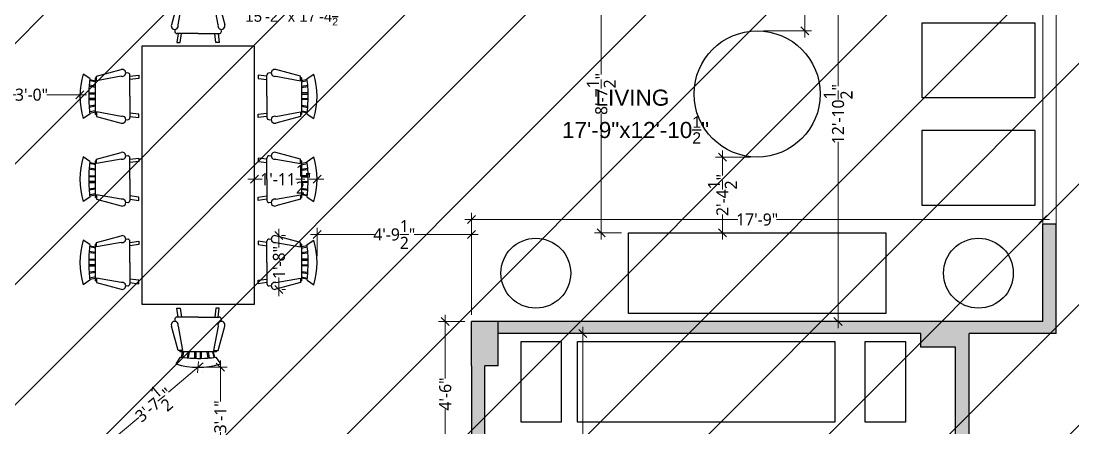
# Model space of a CAD drawing. Header units: inches. Extents: x -179 to 4134, y -2155 to 815.
# Drawn here: x 336.4 to 728.5, y -707.2 to -555.7 of the extents above; entities that cross this region are included whole.
import ezdxf

# ---------------------------------------------------------------- set-up
doc = ezdxf.new("R2010")
doc.units = ezdxf.units.IN
doc.header["$LTSCALE"] = 5
for name, color, linetype, lineweight in [('DIM', 5, 'Continuous', 9), ('Furniture-New', 217, 'Continuous', 5), ('text', 7, 'Continuous', 5), ('wall', 7, 'Continuous', 30), ('wall hatch', 252, 'Continuous', 5), ('window', 162, 'Continuous', 9)]:
    doc.layers.add(name, color=color, linetype=linetype, lineweight=lineweight)
doc.layers.add('FURNITURE', color=8, linetype='Continuous')
doc.styles.add('irfan', font='trebuc.ttf')
doc.styles.add('KARUN', font='arial.ttf')
doc.dimstyles.new('IRFAN', dxfattribs={"dimtxt": 4.5, "dimasz": 3, "dimexe": 2.5, "dimexo": 2.5, "dimgap": 0.09, "dimtad": 0, "dimdec": 1, "dimzin": 3, "dimdsep": 46, "dimlunit": 4, "dimtxsty": 'irfan', "dimblk": 'OBLIQUE', "dimcen": 2, "dimdle": 2.5, "dimclrd": 251, "dimclre": 251, "dimclrt": 7, "dimadec": 0, "dimazin": 0, "dimtm": 1e-09, "dimtfac": 1, "dimtdec": 1, "dimtofl": 0, "dimtmove": 0, "dimatfit": 3, "dimfxl": 2, "dimtolj": 1, "dimtzin": 0, "dimlwd": 0, "dimlwe": -1, "dimarcsym": 0})

# ---------------------------------------------------------------- blocks, each defined once
blk = doc.blocks.new('_Oblique')
at = {"color": 0, "linetype": 'ByBlock', "lineweight": -2}
blk.add_line((-0.5, -0.5), (0.5, 0.5), dxfattribs=at)
blk = doc.blocks.new('*D91')
at = {"layer": 'Defpoints', "color": 0, "transparency": 16777216}
for p in [(494.51, -667.56), (504.25, -667.56), (504.25, -721.56)]:
    blk.add_point(p, dxfattribs=at)
at = {"layer": 'DIM', "color": 251, "lineweight": 0, "ltscale": 0.25, "transparency": 16777216}
for p, q in [((494.51, -665.06), (494.51, -688.73)), ((494.51, -724.06), (494.51, -700.39))]:
    blk.add_line(p, q, dxfattribs=at)
at = {"layer": 'DIM', "color": 1, "ltscale": 0.25, "transparency": 16777216}
for p, q in [((501.75, -667.56), (492.01, -667.56)), ((501.75, -721.56), (492.01, -721.56))]:
    blk.add_line(p, q, dxfattribs=at)
at = {"layer": 'DIM', "color": 251, "linetype": 'ByBlock', "lineweight": 0, "transparency": 16777216, "xscale": 3, "yscale": 3, "zscale": 3}
for p, rotation in [((494.51, -667.56), 90), ((494.51, -721.56), 270)]:
    blk.add_blockref('_Oblique', p, dxfattribs=dict(at, rotation=rotation))
at = {"layer": 'DIM', "color": 1, "ltscale": 0.25, "transparency": 16777216, "insert": (494.51, -694.56), "char_height": 4.5, "attachment_point": 5, "rotation": 90, "style": 'irfan'}
blk.add_mtext('\\A1;4\'-6"', dxfattribs=at)
blk = doc.blocks.new('*D120')
at = {"layer": 'Defpoints', "color": 0, "transparency": 16777216}
for p in [(547.78, -672.06), (545.75, -822.06), (547.78, -822.06)]:
    blk.add_point(p, dxfattribs=at)
at = {"layer": 'DIM', "color": 251, "lineweight": 0, "ltscale": 0.25, "transparency": 16777216}
for p, q in [((545.75, -669.56), (545.75, -739.87)), ((545.75, -824.56), (545.75, -754.25))]:
    blk.add_line(p, q, dxfattribs=at)
at = {"layer": 'DIM', "color": 1, "ltscale": 0.25, "transparency": 16777216}
for p, q in [((545.28, -672.06), (543.25, -672.06)), ((545.28, -822.06), (543.25, -822.06))]:
    blk.add_line(p, q, dxfattribs=at)
at = {"layer": 'DIM', "color": 251, "linetype": 'ByBlock', "lineweight": 0, "transparency": 16777216, "xscale": 3, "yscale": 3, "zscale": 3}
for p, rotation in [((545.75, -672.06), 90.00000000000006), ((545.75, -822.06), 270.0000000000001)]:
    blk.add_blockref('_Oblique', p, dxfattribs=dict(at, rotation=rotation))
at = {"layer": 'DIM', "color": 1, "ltscale": 0.25, "transparency": 16777216, "insert": (545.75, -747.06), "char_height": 4.5, "attachment_point": 5, "rotation": 90, "style": 'irfan'}
blk.add_mtext('\\A1;12\'-6"', dxfattribs=at)
blk = doc.blocks.new('Chair - Rocking')
at = {"linetype": 'Continuous'}
for p, q in [((-8, -4.5), (-10, -1.5)), ((-7.5, -4.5), (-7, -7)), ((-6.5, -7), (-7.02225, -4.43)), ((-4.5, -7), (-4.96674, -4.19951)), ((-4, -7), (-4.40532, -4.16272)), ((-1.5, -4.05012), (-1.5, -7)), ((-1, -7), (-1, -4.05012)), ((1, -7), (1, -4.04655)), ((1.5, -4.05012), (1.5, -7)), ((4, -7), (4.40187, -4.18694)), ((4.5, -7), (4.96761, -4.19437)), ((6.5, -7), (7, -4.4057)), ((7.5, -4.5), (7, -7)), ((8, -4.5), (10, -1.5)), ((-9, -7.5), (-12, -18.49999)), ((-7, -7.5), (-9, -7.5)), ((-9, -18.49999), (-7, -7.5)), ((-8.23428, -6.99939), (-8.3093, -7.47958)), ((-8.23041, -7), (8.23915, -7)), ((7, -7.5), (9, -7.5)), ((9, -18.49999), (7, -7.5)), ((8.31071, -7.48854), (8.23449, -7.00073)), ((9, -7.5), (12, -18.49999)), ((-10.36644, -20.64523), (-10.5, -21.49999)), ((-9, -22.49999), (-9.5, -26.49999)), ((0, -22.49999), (-9.5, -22.49999)), ((-8, -26.49999), (-7.5, -22.49999)), ((0, -22.49999), (9.5, -22.49999)), ((8, -26.49999), (7.5, -22.49999)), ((9, -22.49999), (9.5, -26.49999)), ((10.5, -21.49999), (10.3575, -20.58798)), ((-9.5, -26.49999), (-8, -26.49999)), ((9.5, -26.49999), (8, -26.49999))]:
    blk.add_line(p, q, dxfattribs=at)
for centre, radius, start, end in [((0, -34.08333), 34.08333, 72.93847, 107.0615), ((0, -68.25004), 64.25, 93.92211, 97.15267), ((0, -68.25004), 64.25, 82.84733, 93.92211), ((-10.5, -18.99999), 1.58114, 161.5651, 18.43495), ((10.5, -18.99999), 1.58114, 161.5651, 18.43495), ((-9.5, -21.49999), 1, 180, 270), ((9.5, -21.49999), 1, 270, 0)]:
    blk.add_arc(centre, radius, start, end, dxfattribs=at)
blk = doc.blocks.new('*D133')
at = {"layer": 'Defpoints', "color": 0, "transparency": 16777216}
for p in [(402.35, -684.61), (369.25, -712.56), (369.25, -712.56)]:
    blk.add_point(p, dxfattribs=at)
at = {"layer": 'DIM', "color": 251, "lineweight": 0, "ltscale": 0.25, "transparency": 16777216}
for p, q in [((404.26, -683), (391.33, -693.91)), ((367.34, -714.17), (380.27, -703.25))]:
    blk.add_line(p, q, dxfattribs=at)
at = {"layer": 'DIM', "color": 251, "ltscale": 0.25, "transparency": 16777216}
for p, q in [((403.97, -686.52), (403.97, -686.52)), ((370.86, -714.47), (370.86, -714.47))]:
    blk.add_line(p, q, dxfattribs=at)
at = {"layer": 'DIM', "color": 251, "linetype": 'ByBlock', "lineweight": 0, "transparency": 16777216, "xscale": 3, "yscale": 3, "zscale": 3}
for p, rotation in [((402.35, -684.61), 40.17354956865456), ((369.25, -712.56), 220.1735495686546)]:
    blk.add_blockref('_Oblique', p, dxfattribs=dict(at, rotation=rotation))
at = {"layer": 'DIM', "color": 7, "ltscale": 0.25, "transparency": 16777216, "insert": (385.8, -698.58), "char_height": 4.5, "attachment_point": 5, "rotation": 40.1735, "style": 'irfan'}
blk.add_mtext('\\A1;3\'-7{\\H1.000000x;\\S1/2;}"', dxfattribs=at)
blk = doc.blocks.new('*D134')
at = {"layer": 'Defpoints', "color": 0, "transparency": 16777216}
for p in [(322.25, -583.1), (322.25, -583.73), (358.29, -583.1)]:
    blk.add_point(p, dxfattribs=at)
at = {"layer": 'DIM', "color": 251, "lineweight": 0, "ltscale": 0.25, "transparency": 16777216}
for p, q in [((319.75, -583.1), (334.57, -583.1)), ((360.79, -583.1), (345.97, -583.1))]:
    blk.add_line(p, q, dxfattribs=at)
at = {"layer": 'DIM', "color": 251, "ltscale": 0.25, "transparency": 16777216}
for p, q in [((322.25, -581.23), (322.25, -580.6)), ((358.29, -580.6), (358.29, -580.6))]:
    blk.add_line(p, q, dxfattribs=at)
at = {"layer": 'DIM', "color": 251, "linetype": 'ByBlock', "lineweight": 0, "transparency": 16777216, "xscale": 3, "yscale": 3, "zscale": 3, "rotation": 180}
blk.add_blockref('_Oblique', (322.25, -583.1), dxfattribs=at)
at = {"layer": 'DIM', "color": 251, "linetype": 'ByBlock', "lineweight": 0, "transparency": 16777216, "xscale": 3, "yscale": 3, "zscale": 3}
blk.add_blockref('_Oblique', (358.29, -583.1), dxfattribs=at)
at = {"layer": 'DIM', "color": 7, "ltscale": 0.25, "transparency": 16777216, "insert": (340.27, -583.1), "char_height": 4.5, "attachment_point": 5, "style": 'irfan'}
blk.add_mtext('\\A1;3\'-0"', dxfattribs=at)
blk = doc.blocks.new('*D147')
at = {"layer": 'Defpoints', "color": 0, "transparency": 16777216}
for p in [(717.25, -629.58), (504.25, -667.56), (717.25, -667.56)]:
    blk.add_point(p, dxfattribs=at)
at = {"layer": 'DIM', "color": 251, "ltscale": 0.25, "transparency": 16777216}
for p, q in [((504.25, -665.06), (504.25, -627.08)), ((717.25, -665.06), (717.25, -627.08))]:
    blk.add_line(p, q, dxfattribs=at)
at = {"layer": 'DIM', "color": 251, "lineweight": 0, "ltscale": 0.25, "transparency": 16777216}
for p, q in [((501.75, -629.58), (603.56, -629.58)), ((719.75, -629.58), (617.94, -629.58))]:
    blk.add_line(p, q, dxfattribs=at)
at = {"layer": 'DIM', "color": 251, "linetype": 'ByBlock', "lineweight": 0, "transparency": 16777216, "xscale": 3, "yscale": 3, "zscale": 3, "rotation": 180}
blk.add_blockref('_Oblique', (504.25, -629.58), dxfattribs=at)
at = {"layer": 'DIM', "color": 251, "linetype": 'ByBlock', "lineweight": 0, "transparency": 16777216, "xscale": 3, "yscale": 3, "zscale": 3}
blk.add_blockref('_Oblique', (717.25, -629.58), dxfattribs=at)
at = {"layer": 'DIM', "color": 7, "ltscale": 0.25, "transparency": 16777216, "insert": (610.75, -629.58), "char_height": 4.5, "attachment_point": 5, "style": 'irfan'}
blk.add_mtext('\\A1;17\'-9"', dxfattribs=at)
blk = doc.blocks.new('*D148')
at = {"layer": 'Defpoints', "color": 0, "transparency": 16777216}
for p in [(717.25, -513.06), (640.9, -667.56), (717.25, -667.56)]:
    blk.add_point(p, dxfattribs=at)
at = {"layer": 'DIM', "color": 251, "ltscale": 0.25, "transparency": 16777216}
for p, q in [((714.75, -513.06), (638.4, -513.06)), ((714.75, -667.56), (638.4, -667.56))]:
    blk.add_line(p, q, dxfattribs=at)
at = {"layer": 'DIM', "color": 251, "lineweight": 0, "ltscale": 0.25, "transparency": 16777216}
for p, q in [((640.9, -510.56), (640.9, -579.95)), ((640.9, -670.06), (640.9, -600.66))]:
    blk.add_line(p, q, dxfattribs=at)
at = {"layer": 'DIM', "color": 251, "linetype": 'ByBlock', "lineweight": 0, "transparency": 16777216, "xscale": 3, "yscale": 3, "zscale": 3}
for p, rotation in [((640.9, -513.06), 90), ((640.9, -667.56), 270)]:
    blk.add_blockref('_Oblique', p, dxfattribs=dict(at, rotation=rotation))
at = {"layer": 'DIM', "color": 7, "ltscale": 0.25, "transparency": 16777216, "insert": (640.9, -590.31), "char_height": 4.5, "attachment_point": 5, "rotation": 90, "style": 'irfan'}
blk.add_mtext('\\A1;12\'-10{\\H1.000000x;\\S1/2;}"', dxfattribs=at)
blk = doc.blocks.new('*D149')
at = {"layer": 'Defpoints', "color": 0, "transparency": 16777216}
for p in [(504.25, -635.12), (446.71, -645.58), (504.25, -667.56)]:
    blk.add_point(p, dxfattribs=at)
at = {"layer": 'DIM', "color": 251, "lineweight": 0, "ltscale": 0.25, "transparency": 16777216}
for p, q in [((444.21, -635.12), (468.11, -635.12)), ((506.75, -635.12), (482.85, -635.12))]:
    blk.add_line(p, q, dxfattribs=at)
at = {"layer": 'DIM', "color": 251, "ltscale": 0.25, "transparency": 16777216}
for p, q in [((446.71, -643.08), (446.71, -632.62)), ((504.25, -665.06), (504.25, -632.62))]:
    blk.add_line(p, q, dxfattribs=at)
at = {"layer": 'DIM', "color": 251, "linetype": 'ByBlock', "lineweight": 0, "transparency": 16777216, "xscale": 3, "yscale": 3, "zscale": 3, "rotation": 180}
blk.add_blockref('_Oblique', (446.71, -635.12), dxfattribs=at)
at = {"layer": 'DIM', "color": 251, "linetype": 'ByBlock', "lineweight": 0, "transparency": 16777216, "xscale": 3, "yscale": 3, "zscale": 3}
blk.add_blockref('_Oblique', (504.25, -635.12), dxfattribs=at)
at = {"layer": 'DIM', "color": 7, "ltscale": 0.25, "transparency": 16777216, "insert": (475.48, -635.12), "char_height": 4.5, "attachment_point": 5, "style": 'irfan'}
blk.add_mtext('\\A1;4\'-9{\\H1.000000x;\\S1/2;}"', dxfattribs=at)
blk = doc.blocks.new('*D151')
at = {"layer": 'Defpoints', "color": 0, "transparency": 16777216}
for p in [(402.35, -684.61), (410.65, -721.56), (420.25, -721.56)]:
    blk.add_point(p, dxfattribs=at)
at = {"layer": 'DIM', "color": 251, "lineweight": 0, "ltscale": 0.25, "transparency": 16777216}
for p, q in [((410.65, -682.11), (410.65, -697.38)), ((410.65, -724.06), (410.65, -708.79))]:
    blk.add_line(p, q, dxfattribs=at)
at = {"layer": 'DIM', "color": 251, "ltscale": 0.25, "transparency": 16777216}
for p, q in [((404.85, -684.61), (413.15, -684.61)), ((417.75, -721.56), (408.15, -721.56))]:
    blk.add_line(p, q, dxfattribs=at)
at = {"layer": 'DIM', "color": 251, "linetype": 'ByBlock', "lineweight": 0, "transparency": 16777216, "xscale": 3, "yscale": 3, "zscale": 3}
for p, rotation in [((410.65, -684.61), 90), ((410.65, -721.56), 270)]:
    blk.add_blockref('_Oblique', p, dxfattribs=dict(at, rotation=rotation))
at = {"layer": 'DIM', "color": 7, "ltscale": 0.25, "transparency": 16777216, "insert": (410.65, -703.08), "char_height": 4.5, "attachment_point": 5, "rotation": 90, "style": 'irfan'}
blk.add_mtext('\\A1;3\'-1"', dxfattribs=at)
blk = doc.blocks.new('*D152')
at = {"layer": 'Defpoints', "color": 0, "transparency": 16777216}
for p in [(430.94, -635.56), (432.5, -635.56), (431.04, -655.61)]:
    blk.add_point(p, dxfattribs=at)
at = {"layer": 'DIM', "color": 251, "lineweight": 0, "ltscale": 0.25, "transparency": 16777216}
for p, q in [((432.5, -633.06), (432.5, -640.02)), ((432.5, -658.11), (432.5, -651.15))]:
    blk.add_line(p, q, dxfattribs=at)
at = {"layer": 'DIM', "color": 251, "ltscale": 0.25, "transparency": 16777216}
for p, q in [((433.44, -635.56), (435, -635.56)), ((433.54, -655.61), (435, -655.61))]:
    blk.add_line(p, q, dxfattribs=at)
at = {"layer": 'DIM', "color": 251, "linetype": 'ByBlock', "lineweight": 0, "transparency": 16777216, "xscale": 3, "yscale": 3, "zscale": 3}
for p, rotation in [((432.5, -635.56), 90), ((432.5, -655.61), 270)]:
    blk.add_blockref('_Oblique', p, dxfattribs=dict(at, rotation=rotation))
at = {"layer": 'DIM', "color": 7, "ltscale": 0.25, "transparency": 16777216, "insert": (432.5, -645.58), "char_height": 4.5, "attachment_point": 5, "rotation": 90, "style": 'irfan'}
blk.add_mtext('\\A1;1\'-8"', dxfattribs=at)
blk = doc.blocks.new('*D153')
at = {"layer": 'Defpoints', "color": 0, "transparency": 16777216}
for p in [(423.35, -613.06), (446.71, -614.56), (446.71, -614.56)]:
    blk.add_point(p, dxfattribs=at)
at = {"layer": 'DIM', "color": 251, "lineweight": 0, "ltscale": 0.25, "transparency": 16777216}
for p, q in [((420.85, -614.56), (426.3, -614.56)), ((449.21, -614.56), (443.76, -614.56))]:
    blk.add_line(p, q, dxfattribs=at)
at = {"layer": 'DIM', "color": 251, "ltscale": 0.25, "transparency": 16777216}
for p, q in [((423.35, -615.56), (423.35, -617.06)), ((446.71, -617.06), (446.71, -617.06))]:
    blk.add_line(p, q, dxfattribs=at)
at = {"layer": 'DIM', "color": 251, "linetype": 'ByBlock', "lineweight": 0, "transparency": 16777216, "xscale": 3, "yscale": 3, "zscale": 3, "rotation": 180}
blk.add_blockref('_Oblique', (423.35, -614.56), dxfattribs=at)
at = {"layer": 'DIM', "color": 251, "linetype": 'ByBlock', "lineweight": 0, "transparency": 16777216, "xscale": 3, "yscale": 3, "zscale": 3}
blk.add_blockref('_Oblique', (446.71, -614.56), dxfattribs=at)
at = {"layer": 'DIM', "color": 7, "ltscale": 0.25, "transparency": 16777216, "insert": (435.03, -614.56), "char_height": 4.5, "attachment_point": 5, "style": 'irfan'}
blk.add_mtext('\\A1;1\'-11{\\H1.000000x;\\S1/2;}"', dxfattribs=at)
blk = doc.blocks.new('*D168')
at = {"layer": 'Defpoints', "color": 0, "transparency": 16777216}
for p in [(562.75, -531.06), (552.65, -634.56), (562.75, -634.56)]:
    blk.add_point(p, dxfattribs=at)
at = {"layer": 'Furniture-New', "color": 251, "lineweight": 0, "ltscale": 0.25, "transparency": 16777216}
for p, q in [((552.65, -528.56), (552.65, -575.54)), ((552.65, -637.06), (552.65, -590.08))]:
    blk.add_line(p, q, dxfattribs=at)
at = {"layer": 'Furniture-New', "color": 251, "ltscale": 0.25, "transparency": 16777216}
for p, q in [((560.25, -531.06), (550.15, -531.06)), ((560.25, -634.56), (550.15, -634.56))]:
    blk.add_line(p, q, dxfattribs=at)
at = {"layer": 'Furniture-New', "color": 251, "linetype": 'ByBlock', "lineweight": 0, "transparency": 16777216, "xscale": 3, "yscale": 3, "zscale": 3}
for p, rotation in [((552.65, -531.06), 90), ((552.65, -634.56), 270)]:
    blk.add_blockref('_Oblique', p, dxfattribs=dict(at, rotation=rotation))
at = {"layer": 'Furniture-New', "color": 7, "ltscale": 0.25, "transparency": 16777216, "insert": (552.65, -582.81), "char_height": 4.5, "attachment_point": 5, "rotation": 90, "style": 'irfan'}
blk.add_mtext('\\A1;8\'-7{\\H1.000000x;\\S1/2;}"', dxfattribs=at)
blk = doc.blocks.new('*D175')
at = {"layer": 'Defpoints', "color": 0, "transparency": 16777216}
for p in [(610.75, -531.06), (628.52, -531.06), (610.75, -559.31)]:
    blk.add_point(p, dxfattribs=at)
at = {"layer": 'Furniture-New', "color": 251, "lineweight": 0, "ltscale": 0.25, "transparency": 16777216}
for p, q in [((628.52, -528.56), (628.52, -537.87)), ((628.52, -561.81), (628.52, -552.5))]:
    blk.add_line(p, q, dxfattribs=at)
at = {"layer": 'Furniture-New', "color": 251, "ltscale": 0.25, "transparency": 16777216}
for p, q in [((613.25, -531.06), (631.02, -531.06)), ((613.25, -559.31), (631.02, -559.31))]:
    blk.add_line(p, q, dxfattribs=at)
at = {"layer": 'Furniture-New', "color": 251, "linetype": 'ByBlock', "lineweight": 0, "transparency": 16777216, "xscale": 3, "yscale": 3, "zscale": 3}
for p, rotation in [((628.52, -531.06), 90), ((628.52, -559.31), 270)]:
    blk.add_blockref('_Oblique', p, dxfattribs=dict(at, rotation=rotation))
at = {"layer": 'Furniture-New', "color": 7, "ltscale": 0.25, "transparency": 16777216, "insert": (628.52, -545.18), "char_height": 4.5, "attachment_point": 5, "rotation": 90, "style": 'irfan'}
blk.add_mtext('\\A1;2\'-4{\\H1.000000x;\\S1/2;}"', dxfattribs=at)
blk = doc.blocks.new('*D176')
at = {"layer": 'Defpoints', "color": 0, "transparency": 16777216}
for p in [(610.75, -606.31), (597.79, -634.56), (610.75, -634.56)]:
    blk.add_point(p, dxfattribs=at)
at = {"layer": 'Furniture-New', "color": 251, "lineweight": 0, "ltscale": 0.25, "transparency": 16777216}
for p, q in [((597.79, -603.81), (597.79, -613.12)), ((597.79, -637.06), (597.79, -627.75))]:
    blk.add_line(p, q, dxfattribs=at)
at = {"layer": 'Furniture-New', "color": 251, "ltscale": 0.25, "transparency": 16777216}
for p, q in [((608.25, -606.31), (595.29, -606.31)), ((608.25, -634.56), (595.29, -634.56))]:
    blk.add_line(p, q, dxfattribs=at)
at = {"layer": 'Furniture-New', "color": 251, "linetype": 'ByBlock', "lineweight": 0, "transparency": 16777216, "xscale": 3, "yscale": 3, "zscale": 3}
for p, rotation in [((597.79, -606.31), 90), ((597.79, -634.56), 270)]:
    blk.add_blockref('_Oblique', p, dxfattribs=dict(at, rotation=rotation))
at = {"layer": 'Furniture-New', "color": 7, "ltscale": 0.25, "transparency": 16777216, "insert": (597.79, -620.43), "char_height": 4.5, "attachment_point": 5, "rotation": 90, "style": 'irfan'}
blk.add_mtext('\\A1;2\'-4{\\H1.000000x;\\S1/2;}"', dxfattribs=at)

msp = doc.modelspace()

# ---------------------------------------------------------------- hatches: boundary and pattern name
at = {"lineweight": 15, "ltscale": 0.25, "transparency": 33554687}
h = msp.add_hatch(dxfattribs=at)
h.set_pattern_fill('ANSI31', color=256, scale=10)
h.paths.add_polyline_path([(-179.41, 814.5), (2097.9, 814.5), (2097.9, -2154.98), (-179.41, -2154.98)])
at = {"layer": 'wall hatch', "ltscale": 0.25}
h = msp.add_hatch(color=256, dxfattribs=at)
h.dxf.hatch_style = 1
h.paths.add_polyline_path([(689.75, -672.06), (722.25, -672.06), (722.25, -631.31), (717.25, -631.31), (717.25, -637.31), (717.25, -667.56), (631.75, -667.56), (626.75, -667.56), (514.25, -667.56), (514.25, -672.06), (671.75, -672.06), (671.75, -677.06), (684.75, -677.06), (684.75, -713.56), (689.75, -713.56)])
h = msp.add_hatch(color=256, dxfattribs=at)
h.dxf.hatch_style = 1
h.paths.add_polyline_path([(514.25, -667.56), (504.25, -667.56), (504.25, -721.56), (499.25, -721.56), (499.25, -726.06), (504.25, -726.06), (504.25, -729.06), (509.25, -729.06), (509.25, -684.06), (514.25, -684.06)])

# ---------------------------------------------------------------- linework, layer by layer
at = {"layer": 'FURNITURE', "ltscale": 0.25}
for p, q in [((423.35, -565.06), (381.35, -565.06)), ((381.35, -565.06), (381.35, -661.06)), ((423.35, -613.06), (423.35, -565.06)), ((423.35, -661.06), (423.35, -613.06)), ((381.35, -661.06), (423.35, -661.06))]:
    msp.add_line(p, q, dxfattribs=at)
at = {"layer": 'Furniture-New', "lineweight": -2, "ltscale": 0.25}
for points in [[(672.25, -584.31), (672.25, -556.31), (714.25, -556.31), (714.25, -584.31), (672.25, -584.31)], [(672.25, -624.31), (672.25, -596.31), (714.25, -596.31), (714.25, -624.31), (672.25, -624.31)], [(562.75, -634.56), (658.75, -634.56), (658.75, -664.56), (562.75, -664.56), (562.75, -634.56)], [(522.75, -675.06), (537.75, -675.06), (537.75, -705.06), (522.75, -705.06), (522.75, -675.06)], [(543.75, -675.06), (639.75, -675.06), (639.75, -705.06), (543.75, -705.06), (543.75, -675.06)], [(651, -675.06), (666, -675.06), (666, -705.06), (651, -705.06), (651, -675.06)]]:
    msp.add_lwpolyline(points, dxfattribs=at)
for centre, radius in [((610.75, -582.81), 23.5), ((528.25, -649.56), 13), ((693.25, -649.56), 13)]:
    msp.add_circle(centre, radius, dxfattribs=at)
at = {"layer": 'wall', "ltscale": 0.25}
for p, q in [((717.25, -637.31), (717.25, -631.31)), ((722.25, -631.31), (717.25, -631.31)), ((722.25, -672.06), (722.25, -631.31)), ((717.25, -667.56), (717.25, -637.31)), ((626.75, -667.56), (504.25, -667.56)), ((504.25, -684.06), (504.25, -667.56)), ((514.25, -684.06), (514.25, -667.56)), ((717.25, -667.56), (626.75, -667.56)), ((671.75, -672.06), (514.25, -672.06)), ((671.75, -677.06), (671.75, -672.06)), ((722.25, -672.06), (689.75, -672.06)), ((689.75, -713.56), (689.75, -672.06)), ((684.75, -677.06), (671.75, -677.06)), ((684.75, -713.56), (684.75, -677.06)), ((504.25, -684.06), (504.25, -721.56)), ((514.25, -684.06), (509.25, -684.06)), ((509.25, -729.06), (509.25, -684.06))]:
    msp.add_line(p, q, dxfattribs=at)
at = {"layer": 'window', "color": 7, "ltscale": 0.25}
for p, q in [((717.25, -631.31), (717.25, -549.31)), ((722.25, -631.31), (722.25, -549.31))]:
    msp.add_line(p, q, dxfattribs=at)

# ---------------------------------------------------------------- block references
at = {"layer": 'FURNITURE', "xscale": 0.8300351359969377, "yscale": 0.8300351359969377, "zscale": 0.8300351359969377}
msp.add_blockref('Chair - Rocking', (402.35, -541.67), dxfattribs=at)
for p, rotation in [((358.29, -583.68), 90), ((446.71, -583.68), 270), ((358.29, -614.56), 90), ((446.71, -614.56), 270), ((358.29, -645.58), 90), ((446.71, -645.58), 270), ((402.35, -684.61), 180)]:
    msp.add_blockref('Chair - Rocking', p, dxfattribs=dict(at, rotation=rotation))

# ---------------------------------------------------------------- texts
at = {"layer": 'DIM', "lineweight": 25, "insert": (469.9, -557.29), "char_height": 4, "width": 63.3424, "attachment_point": 9, "style": 'KARUN'}
msp.add_mtext('\\A1;\\pxqc,t7,10;DINING\\P15\'-2" x 17\'-4{\\H0.7x;\\S1/2;}"', dxfattribs=at)
at = {"layer": 'text', "lineweight": 25, "insert": (597.09, -601.27), "char_height": 6, "width": 63.3424, "attachment_point": 9, "style": 'KARUN'}
msp.add_mtext('\\A1;\\pxqc;LIVING  17\'-9"x12\'-10{\\H0.7x;\\S1/2;\\H1.4286x;" }', dxfattribs=at)

# ---------------------------------------------------------------- dimensions: what is measured, and where the dimension line sits
at = {"layer": 'DIM', "color": 25, "ltscale": 0.25}
dim = msp.add_linear_dim(base=(640.9, -667.56), p1=(717.25, -513.06), p2=(717.25, -667.56), angle=90, dimstyle='IRFAN', override={"dimpost": '\\X'}, dxfattribs=at)
dim.commit()
dim.dimension.update_dxf_attribs({"geometry": '*D148', "text_midpoint": (640.9, -590.31), "dimtype": 160})
at = {"layer": 'DIM', "ltscale": 0.25}
dim = msp.add_linear_dim(base=(322.25, -583.1), p1=(358.29, -583.1), p2=(322.25, -583.73), dimstyle='IRFAN', override={"dimpost": '\\X'}, dxfattribs=at)
dim.commit()
dim.dimension.update_dxf_attribs({"geometry": '*D134', "text_midpoint": (340.27, -583.1)})
at = {"layer": 'DIM', "color": 242, "ltscale": 0.25, "true_color": 0xcd2027}
dim = msp.add_linear_dim(base=(446.71, -614.56), p1=(423.35, -613.06), p2=(446.71, -614.56), dimstyle='IRFAN', override={"dimpost": '\\X'}, dxfattribs=at)
dim.commit()
dim.dimension.update_dxf_attribs({"geometry": '*D153', "text_midpoint": (435.03, -614.56)})
at = {"layer": 'DIM', "color": 25, "ltscale": 0.25}
for base, p1, p2, picture, middle in [((717.25, -629.58), (504.25, -667.56), (717.25, -667.56), '*D147', (610.75, -629.58)), ((504.25, -635.12), (446.71, -645.58), (504.25, -667.56), '*D149', (475.48, -635.12))]:
    dim = msp.add_linear_dim(base=base, p1=p1, p2=p2, dimstyle='IRFAN', override={"dimpost": '\\X'}, dxfattribs=at)
    dim.commit()
    dim.dimension.update_dxf_attribs({"geometry": picture, "text_midpoint": middle})
at = {"layer": 'DIM', "color": 242, "ltscale": 0.25, "true_color": 0xcd2027}
dim = msp.add_linear_dim(base=(432.4983, -635.5556), p1=(431.0412, -655.6074), p2=(430.9357, -635.5556), angle=90, dimstyle='IRFAN', override={"dimpost": '\\X'}, dxfattribs=at)
dim.commit()
dim.dimension.update_dxf_attribs({"geometry": '*D152', "text_midpoint": (432.4983, -645.5815)})
at = {"layer": 'DIM', "ltscale": 0.25}
for p1, p2, distance, override, picture, middle in [((504.25, -721.56), (504.25, -667.56), 9.74, {"dimpost": '\\X', "dimclre": 1, "dimclrt": 1}, '*D91', (494.51, -694.56)), ((547.78, -672.06), (547.78, -822.06), -2.03, {"dimpost": '\\X', "dimclre": 1, "dimclrt": 1}, '*D120', (545.75, -747.06)), ((402.35, -684.61), (369.25, -712.56), 0, {"dimpost": '\\X'}, '*D133', (385.8, -698.58))]:
    dim = msp.add_aligned_dim(p1=p1, p2=p2, distance=distance, dimstyle='IRFAN', override=override, dxfattribs=at)
    dim.commit()
    dim.dimension.update_dxf_attribs({"geometry": picture, "text_midpoint": middle})
at = {"layer": 'DIM', "color": 25, "ltscale": 0.25}
dim = msp.add_linear_dim(base=(410.6538, -721.558), p1=(402.354, -684.6094), p2=(420.2504, -721.558), angle=90, dimstyle='IRFAN', override={"dimpost": '\\X'}, dxfattribs=at)
dim.commit()
dim.dimension.update_dxf_attribs({"geometry": '*D151', "text_midpoint": (410.6538, -703.0837)})
at = {"layer": 'Furniture-New', "ltscale": 0.25}
for base, p1, p2, picture, middle in [((552.65, -634.56), (562.75, -531.06), (562.75, -634.56), '*D168', (552.65, -582.81)), ((628.52328577, -531.05796068), (610.75035673, -559.30796068), (610.75035673, -531.05796068), '*D175', (628.52328577, -545.18296068))]:
    dim = msp.add_linear_dim(base=base, p1=p1, p2=p2, angle=90, dimstyle='IRFAN', override={"dimpost": '\\X'}, dxfattribs=at)
    dim.commit()
    dim.dimension.update_dxf_attribs({"geometry": picture, "text_midpoint": middle})
dim = msp.add_linear_dim(base=(597.7891939, -634.55796068), p1=(610.75035673, -606.30796068), p2=(610.75035673, -634.55796068), angle=90, dimstyle='IRFAN', override={"dimpost": '\\X'}, dxfattribs=at)
dim.commit()
dim.dimension.update_dxf_attribs({"geometry": '*D176', "text_midpoint": (597.7891939, -620.43296068), "dimtype": 160})

doc.saveas('drawing.dxf')
